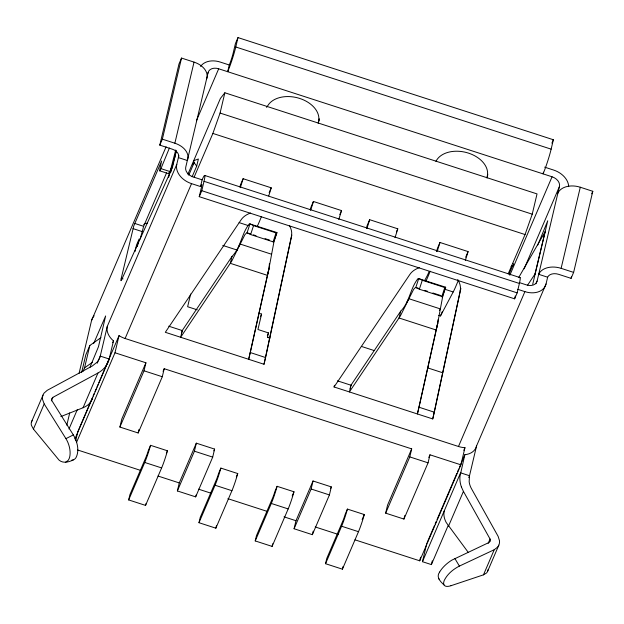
<?xml version="1.0" encoding="UTF-8"?>
<svg xmlns="http://www.w3.org/2000/svg" width="624" height="624" viewBox="0 0 624 624"><rect width="100%" height="100%" fill="white"/><g stroke="black" fill="none" stroke-linecap="round" stroke-linejoin="round"><path stroke-width="0.94" d="M269.412 263.484L269.053 268.515L250.286 352.544L265.59 357.552L264.007 364.268L165.321 332.303L241.075 219.835A26.809 18.283 13.3 0 1 250.559 213.034M438.118 319.582L437.791 323.177L419.024 407.222L434.335 412.214L432.744 418.93L334.066 386.966L334.456 385.289M418.501 288.335L415.545 287.422L413.642 289.333L400.436 315.845L349.393 391.934L350.969 385.211L400.717 311.165C409.75 302.117 410.249 287.976 418.142 278.452L445.676 287.227L442.751 296.197L437.9 322.054L417.409 413.962L419.032 407.191M444.163 511.079L443.875 513.887A32.401 20.335 22 0 0 446.222 522.53L468.101 552.185M168.714 326.173L182.231 330.548L231.98 256.503C241.004 247.455 241.488 233.29 249.397 223.79L276.939 232.565L274.006 241.535L269.162 267.4L248.672 359.307L250.279 352.568M264.007 364.268L291.455 236.153A26.809 18.283 13.3 0 0 289.411 225.615M265.59 357.552L291.821 235.131M318.193 123.201L319.199 118.786M318.357 123.131L319.168 119.332M432.744 418.93L460.785 288.296M434.335 412.214L460.762 288.842M486.931 177.863L487.734 174.291M487.094 177.793L487.711 174.946M181.444 333.902L182.263 330.494L180.656 337.272L231.699 261.183L244.904 234.671L246.808 232.768L250.661 233.969M66.815 425.186L69.709 412.932M79.069 373.355L91.541 320.58L166.093 146.78M81.619 372.567L85.808 354.845L89.833 345.47L100.955 337.639M83.078 371.264L84.536 367.856L89.833 345.47M75.73 440.63L77.867 431.597L92.352 397.823M178.823 155.704L176.779 164.354L107.297 326.329L100.253 356.109L97.204 363.223M176.257 151.281L172.419 167.521L121.82 279.334A7.418 0.64 -72.1 0 1 121.243 278.32L133.762 225.95L161.616 161.015L159.978 168.519A7.418 0.64 -72.1 0 0 160.945 168.636L169.884 171.538L172.091 166.156M107.297 326.329A18.931 13.751 23.2 0 0 113.482 340.883L109.2 359.011C107.679 365.017 103.373 370.071 97.968 373.012L52.853 397.371L51.722 398.674A3.253 2.636 24.9 0 0 52.057 400.92L73.343 434.92C77.181 441.574 79.708 450.403 76.011 457.626A16.591 8.767 72.1 0 1 71.807 460.169M159.799 145.127L162.357 139.168L174.868 143.216A18.4 12.55 13.3 0 1 187.317 160.493L178.378 157.591A8.962 6.115 13.3 0 0 172.31 149.183L159.799 145.127L178.971 64.03L181.529 58.063L194.041 62.119A18.4 12.55 13.3 0 1 206.489 79.388M134.979 251.597L136.531 245.029L139.09 239.062L137.311 246.574M162.357 139.168L181.529 58.063M140.166 239.008L143.637 226.325L166.569 172.848M76.479 442.533L114.988 352.771L119.036 335.611A18.931 13.751 23.2 0 0 125.112 338.497L458.484 446.488A18.931 13.751 23.2 0 0 464.958 447.665L460.902 464.825L419.726 560.812L354.97 539.83M174.868 143.216L194.041 62.119M170.843 172.068L176.288 150.579M460.902 464.825L429.967 454.802L428.064 462.829L403.939 519.067L385.663 513.146L409.789 456.908L411.684 448.882L164.198 368.706L162.302 376.732L138.177 432.978L119.894 427.058L121.797 419.032L145.922 362.786L114.988 352.771M535.946 283.756L537.092 281.073L559.463 186.459A9.493 6.895 23.2 0 0 552.061 176.779L218.689 68.788A9.493 6.895 23.2 0 0 208.088 72.634L185.726 167.248A9.493 6.895 23.2 0 0 193.128 176.92L202.121 179.837A18.4 1.591 -72.1 0 1 204.017 181.311L519.386 283.468L517.163 292.867L514.613 298.834L199.235 196.669L201.458 187.27A8.962 0.772 -72.1 0 0 200.538 186.553L191.537 183.635A18.931 13.751 23.2 0 1 176.779 164.354M119.894 427.058L144.019 370.812L145.922 362.786M192.106 176.803L196.7 166.093L198.377 158.995L194.688 160.329A2.371 1.724 23.2 0 0 194.119 162.724L188.76 175.219M138.177 432.978L139.019 429.413M200.538 186.553L202.121 179.837M237.986 37.588L235.435 43.547L233.212 52.946A8.962 0.772 -72.1 0 1 229.273 64.99L227.682 71.705A18.4 1.591 -72.1 0 0 235.771 46.987L237.986 37.588L553.363 139.753L551.14 149.152A18.4 1.591 -72.1 0 1 543.059 173.87L543.457 172.185M128.669 499.933L129.925 494.637L146 457.158A7.418 0.64 -72.1 0 0 148.403 450.333L150.556 445.318L167.427 450.785A14.867 1.287 -72.1 0 1 161.624 467.93L145.548 505.401L128.669 499.933L144.745 462.462A14.867 1.287 -72.1 0 0 150.556 445.318M199.235 196.669L201.794 190.71L204.017 181.311M194.095 177.208L212.878 133.427L220.069 113.061L224.858 92.781L537.03 193.908L532.233 214.18L525.049 234.546L508.178 273.866M190.632 294.029L187.629 306.727L197.301 309.855M145.548 505.401L145.961 503.638M177.372 490.948L179.267 482.921L196.318 443.173L214.601 449.093L212.706 457.119L195.655 496.868L177.372 490.948L194.423 451.199L196.318 443.173M195.655 496.868L196.076 495.082M198.978 522.709L200.234 517.413L216.31 479.934A7.418 0.64 -72.1 0 0 218.712 473.109L220.865 468.094L237.736 473.561A14.867 1.287 -72.1 0 1 231.933 490.698L215.857 528.177L198.978 522.709L215.054 485.238A14.867 1.287 -72.1 0 0 220.865 468.094M258.82 313.186L261.589 314.083L257.938 329.503L268.484 332.92L267.485 337.139L270.13 337.997M215.857 528.177L216.481 525.525M255.224 540.93L256.48 535.634L272.555 498.155A7.418 0.64 -72.1 0 0 274.958 491.33L277.111 486.314L293.982 491.782A14.867 1.287 -72.1 0 1 288.179 508.919L272.103 546.398L255.224 540.93L271.3 503.459A14.867 1.287 -72.1 0 0 277.111 486.314M272.103 546.398L272.727 543.746M294.083 528.754L295.979 520.728L313.03 480.979L331.313 486.899L329.417 494.926L312.367 534.674L294.083 528.754L311.134 489.005L313.03 480.979M312.367 534.674L313.209 531.11M325.533 563.706L326.789 558.41L342.865 520.931A7.418 0.64 -72.1 0 0 345.267 514.106L347.42 509.09L364.291 514.558A14.867 1.287 -72.1 0 1 358.488 531.695L342.412 569.174L325.533 563.706L341.609 526.235A14.867 1.287 -72.1 0 0 347.42 509.09M342.412 569.174L343.036 566.522M385.663 513.146L387.559 505.12L411.684 448.882M403.939 519.067L404.781 515.502M419.726 560.812L420.576 557.201M448.157 525.517L431.395 564.595L422.456 561.694L426.738 543.574M431.395 564.595L432.284 560.82M557.864 193.214A18.4 12.55 13.3 0 1 580.289 187.239L592.8 191.295L573.628 272.392L571.069 278.351L558.558 274.303A8.962 6.115 13.3 0 0 547.638 277.212L546.039 283.967L476.557 445.949A18.931 13.751 23.2 0 1 464.857 454.709L459.958 476.393A32.401 26.294 24.9 0 0 461.432 487.063M476.557 445.949L469.513 475.73L469.154 481.705A22.441 18.205 24.9 0 0 471.526 488.779L498.139 536.375L499.535 540.875A12.971 10.53 24.9 0 1 497.64 547.1L494.247 549.721L459.397 566.093C453.196 569.244 447.455 573.979 444.319 580.304A15.647 6.287 -39.2 0 0 450.988 585.702M514.613 298.834L515.276 296.01M527.405 285.449L534.963 274.1L545.228 231.395M532.732 284.24L547.739 220.779L537.802 244.998M547.638 277.212L538.691 274.31A18.4 12.55 13.3 0 1 561.116 268.336L580.289 187.239M571.069 278.351L571.514 276.471M231.98 256.503L230.342 263.336L267.415 275.348L269.053 268.515M350.181 388.565L351 385.156M400.717 311.165L399.079 317.998L436.153 330.01L437.791 323.177M168.659 177.356L175.703 150.01M250.622 234.562L253.555 225.599L249.998 223.837L247.065 232.807L250.622 234.562L273.125 241.847L274.006 241.535M273.125 241.847L276.05 232.885L276.939 232.565L274.357 239.905M419.359 289.224L422.292 280.262L418.735 278.499L415.802 287.469L419.359 289.224L441.862 296.509L442.783 296.252M441.862 296.509L444.795 287.547L445.676 287.227L443.352 293.842M442.166 297.297L443.095 294.567M160.945 168.636L169.4 148.013M31.489 421.918L42.986 395.125M73.414 459.849C68.242 462.509 61.152 464.006 57.502 458.242L33.423 429.055L44.195 403.931L42.541 399.469A12.971 10.53 24.9 0 1 44.047 393.112L47.245 390.312L92.36 365.953L97.079 362.193A22.581 18.322 24.9 0 0 100.253 356.109L109.2 359.011L92.797 397.254C91.783 402.223 87.649 405.951 83.07 407.745L60.84 416.582M51.355 400.85L52.853 397.371M207.324 74.42L208.088 72.634M93.647 343.543L105.643 315.947L98.475 346.71L89.856 367.552M196.42 120.705L218.689 68.788M68.991 428.992L77.376 409.453M83.07 407.745L97.968 373.012M112.718 342.662L113.482 340.883M187.886 174.244L220.397 98.459L224.858 92.781M93.116 396.053L94.255 393.385M95.02 391.607L96.166 388.939M96.923 387.161L98.069 384.493M98.834 382.715L104.933 368.495M105.698 366.717L119.036 335.611M74.888 438.992L92.414 398.143M192.769 164.798L193.916 162.115M125.112 338.497L191.537 183.635M268.718 195.881A37.682 3.26 -72.1 0 0 271.229 187.816L243.103 178.706L240.7 184.314A30.241 2.621 -72.1 0 1 239.858 186.935M163.051 371.389L164.198 368.706M269.162 192.621L271.229 187.816M166.351 453.289L167.427 450.785M260.434 316.758L261.589 314.083M338.762 219.469A37.682 3.26 -72.1 0 0 341.531 210.592L313.412 201.482L311.002 207.09A30.241 2.621 -72.1 0 1 310.167 209.711M213.845 450.863L214.601 449.093M267.337 335.595L268.484 332.92M339.815 214.594L341.531 210.592M236.301 476.908L237.736 473.561M395.008 237.689A37.682 3.26 -72.1 0 0 397.777 228.813L369.658 219.703L367.247 225.311A30.241 2.621 -72.1 0 1 366.413 227.932M396.404 232.019L397.777 228.813M292.188 495.963L293.982 491.782M330.556 488.67L331.313 486.899M465.317 260.465A37.682 3.26 -72.1 0 0 468.086 251.589L439.967 242.479L437.557 248.087A30.241 2.621 -72.1 0 1 436.441 251.589M438.664 315.37L440.474 315.955L442.393 311.485M465.683 257.197L468.086 251.589M362.138 519.574L364.291 514.558M551.905 143.161L553.363 139.753M428.813 457.478L429.967 454.802M509.114 273.913L512.561 265.879A2.371 1.724 23.2 0 0 513.131 263.492M509.824 275.246L552.061 176.779M524.137 268.804L559.463 186.459M458.484 446.488L524.909 291.634A18.931 13.751 23.2 0 0 546.039 283.967M463.811 450.333L464.958 447.665M427.12 542.685L434.359 525.798M435.123 524.02L436.27 521.36M437.026 519.581L456.854 473.366M457.61 471.596L458.757 468.928M459.521 467.15L464.857 454.709M422.456 561.694L460.574 472.828L469.513 475.73L468.749 477.508M448.523 526.133L463.429 491.4L461.432 487.063M591.7 193.846L592.8 191.295M488.179 543.348L490.043 538.996L463.429 491.4M450.98 585.71L483.475 574.844L494.247 549.721M487.539 571.483L498.826 545.158M439.624 572.083C435.794 576.927 440.349 581.576 443.953 584.844M424.624 280.621L426.863 276.401A30.241 2.621 -72.1 0 0 429.101 271.619M440.474 315.955L453.196 291.962A37.682 3.26 -72.1 0 0 458.289 280.324M535.244 273.632L534.963 274.1M238.306 247.291L240.146 244.054L271.565 254.233M407.043 301.946L408.884 298.717L440.31 308.896L439.39 310.51M518.7 277.524L544.885 232.128M350.969 385.211L337.451 380.835M266.604 107.398L268.226 104.988A26.809 18.283 13.3 0 1 299.715 98.452A26.809 18.283 13.3 0 1 318.599 121.306M435.887 161.257L436.964 159.65A26.809 18.283 13.3 0 1 468.452 153.114A26.809 18.283 13.3 0 1 487.336 175.968M334.066 386.966L409.82 274.498A26.809 18.283 13.3 0 1 419.297 267.688M84.536 367.856L92.485 362.263M490.043 538.996A3.253 2.636 24.9 0 1 490.246 541.234L489.029 542.474L451.901 560.11A16.591 6.669 -39.2 0 0 439.616 572.083M65.614 462.228L68.164 460.387L69.108 458.741A15.647 8.268 72.1 0 0 65.918 438.633L73.343 434.92M483.475 574.844L486.548 572.965A12.971 8.143 22 0 0 487.96 569.782M511.087 266.417L512.561 265.879M235.771 46.987L551.14 149.152M229.273 64.99L220.272 62.072A18.931 13.751 23.2 0 0 200.585 66.448M544.643 167.154L553.644 170.063A18.931 13.751 23.2 0 1 568.682 186.615M220.069 113.061L532.233 214.18M212.878 133.427L525.049 234.546M561.116 268.336L573.628 272.392M204.742 175.453L520.12 277.618M519.301 282.586L526.5 284.918A9.493 6.895 23.2 0 0 537.092 281.073M159.643 170.781L168.581 173.683M517.709 289.302L524.909 291.634M201.794 190.71L517.163 292.867M253.555 225.599L276.05 232.885M422.292 280.262L444.795 287.547M239.101 222.604L248.173 225.545M445.037 289.318L453.196 291.962M253.352 234.842L256.051 235.716M265.028 238.625L269.521 240.076M424.788 290.378L427.479 291.244M432.869 292.991L440.95 295.612M222.752 245.427L237.268 250.123M134.69 223.423L143.637 226.325M132.998 228.61L141.937 231.504M361.374 346.406L374.291 350.594M427.97 367.981L442.697 372.754M121.243 278.32L123.037 278.897M267.454 337.334L269.311 337.935M144.019 370.812L162.302 376.732M409.789 456.908L428.064 462.829M194.423 451.199L212.706 457.119M311.134 489.005L329.417 494.926M144.745 462.462L161.624 467.93M215.054 485.238L231.933 490.698M271.3 503.459L288.179 508.919M341.609 526.235L358.488 531.695M77.509 449.951L140.416 470.332M157.997 476.026L179.267 482.921M198.471 489.138L211.349 493.311M227.908 498.677L267.462 511.485M284.021 516.851L295.979 520.728M315.19 526.945L338.317 534.44M438.524 578.518L439.39 579.446M194.119 162.724L196.7 166.093M33.423 429.055L31.434 425.373A12.971 8.143 22 0 1 32.347 420.373M44.195 403.931L65.918 438.625M454.873 558.511L459.397 566.093M457.72 279.591A26.809 18.283 13.3 0 1 460.192 290.815M91.541 320.58A18.931 13.751 23.2 0 1 94.13 315.869M313.412 201.482A37.682 3.26 -72.1 0 1 310.635 210.358M261.425 216.559A37.682 3.26 -72.1 0 1 257.494 225.865M243.103 178.706A37.682 3.26 -72.1 0 1 240.334 187.582M169.884 171.538A7.418 0.64 -72.1 0 1 168.628 172.887M143.668 224.5A9.493 6.895 23.2 0 1 147.545 223.096M174.525 158.044A19.055 11.591 13.8 0 1 174.923 156.913M439.967 242.479A37.682 3.26 -72.1 0 1 437.19 251.355M430.162 271.214A37.682 3.26 -72.1 0 1 426.231 280.527M369.658 219.703A37.682 3.26 -72.1 0 1 366.881 228.579M519.745 277.75A18.4 1.591 -72.1 0 1 519.386 283.468"/></g></svg>
